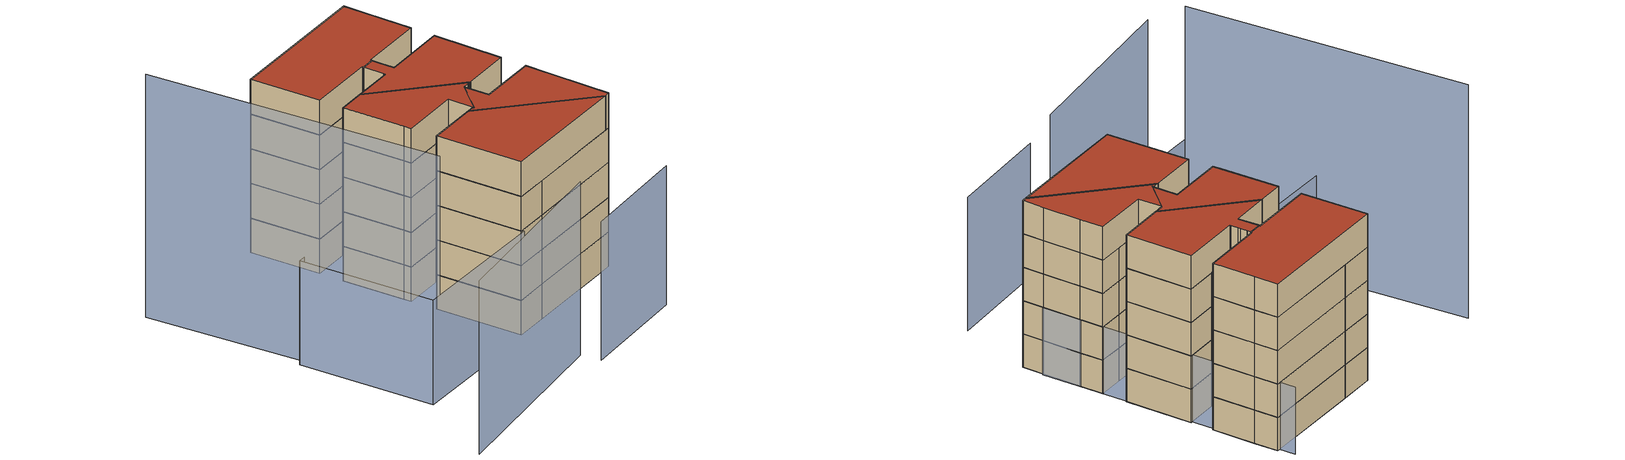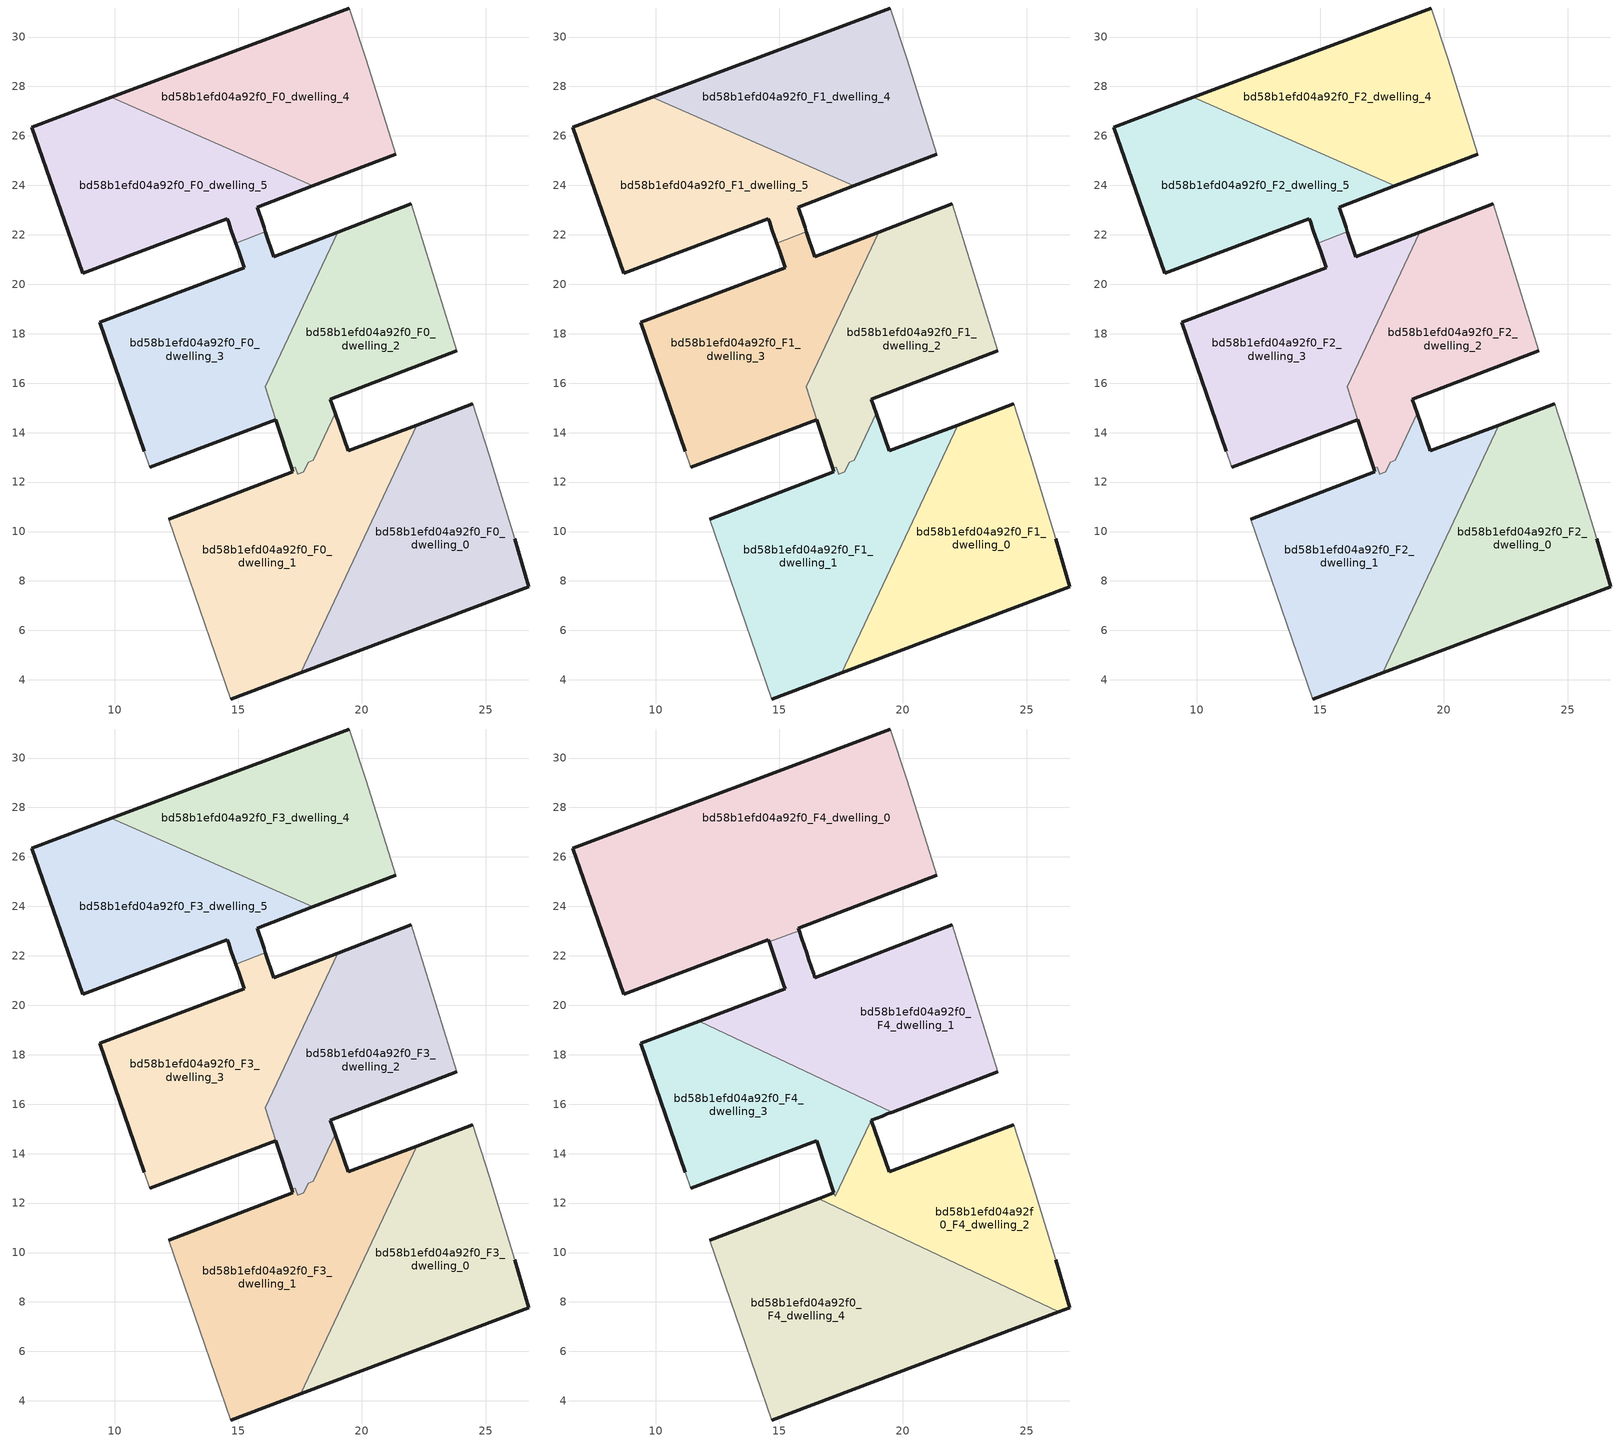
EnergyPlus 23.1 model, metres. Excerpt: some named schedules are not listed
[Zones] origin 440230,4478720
bd58b1efd04a92f0_F0_dwelling_0
 floor ground (EU_floor_Construction): 26.74,7.77 26.17,9.72 25.14,13.09 24.48,15.16 22.22,14.31 17.52,4.29 z0
 wall outside (EU_wall_Construction): 26.17,9.72 26.74,7.77 17.52,4.29 / 22.22,14.31 24.48,15.16 z0:3
 wall to bd58b1efd04a92f0_F0_dwelling_1 (EU_wall_Construction): 17.52,4.29 22.22,14.31 z0:3
 wall adiabatic (EU_wall_Construction): 24.48,15.16 25.14,13.09 26.17,9.72 z0:3
bd58b1efd04a92f0_F0_dwelling_1
 floor ground (EU_floor_Construction): 17.52,4.29 22.22,14.31 19.44,13.26 18.91,14.77 18.02,12.88 17.82,12.8 17.64,12.41 17.39,12.32 17.3,12.61 17.16,12.55 17.2,12.41 12.19,10.5 14.69,3.23 z0
 wall outside (EU_wall_Construction): 17.52,4.29 14.69,3.23 / 12.19,10.5 17.2,12.41 17.16,12.55 / 18.91,14.77 19.44,13.26 22.22,14.31 z0:3
 wall adiabatic (EU_wall_Construction): 14.69,3.23 12.19,10.5 z0:3
 wall to bd58b1efd04a92f0_F0_dwelling_2 (EU_wall_Construction): 17.16,12.55 17.3,12.61 17.39,12.32 17.64,12.41 17.82,12.8 18.02,12.88 18.91,14.77 z0:3
bd58b1efd04a92f0_F0_dwelling_2
 floor ground (EU_floor_Construction): 23.82,17.32 21.99,23.25 19.02,22.1 16.08,15.85 17.16,12.55 17.3,12.61 17.39,12.32 17.64,12.41 17.82,12.8 18.02,12.88 18.91,14.77 18.71,15.35 z0
 wall outside (EU_wall_Construction): 19.02,22.1 21.99,23.25 / 23.82,17.32 18.71,15.35 18.91,14.77 / 17.16,12.55 16.52,14.51 z0:3
 wall adiabatic (EU_wall_Construction): 21.99,23.25 23.82,17.32 z0:3
 wall to bd58b1efd04a92f0_F0_dwelling_3 (EU_wall_Construction): 16.08,15.86 19.02,22.1 / 16.52,14.51 16.08,15.85 z0:3
bd58b1efd04a92f0_F0_dwelling_3
 floor ground (EU_floor_Construction): 16.52,14.51 16.08,15.85 19.02,22.1 16.43,21.11 16.1,22.12 14.9,21.67 15.01,21.34 15.09,21.1 15.23,20.67 9.38,18.45 11.2,13.25 11.41,12.6 z0
 wall outside (EU_wall_Construction): 11.2,13.25 9.38,18.45 15.23,20.67 15.09,21.1 15.01,21.34 14.9,21.67 / 16.1,22.12 16.43,21.11 19.02,22.1 / 16.52,14.51 11.41,12.6 z0:3
 wall adiabatic (EU_wall_Construction): 11.41,12.6 11.2,13.25 z0:3
 wall to bd58b1efd04a92f0_F0_dwelling_5 (EU_wall_Construction): 14.9,21.67 16.1,22.12 z0:3
bd58b1efd04a92f0_F0_dwelling_4
 floor ground (EU_floor_Construction): 21.37,25.25 20.17,29.08 19.49,31.17 9.86,27.55 18.01,23.98 z0
 wall outside (EU_wall_Construction): 21.37,25.25 18.01,23.98 / 9.86,27.55 19.49,31.17 z0:3
 wall to bd58b1efd04a92f0_F0_dwelling_5 (EU_wall_Construction): 18.01,23.98 9.86,27.55 z0:3
 wall adiabatic (EU_wall_Construction): 19.49,31.17 20.17,29.08 21.37,25.25 z0:3
bd58b1efd04a92f0_F0_dwelling_5
 floor ground (EU_floor_Construction): 16.1,22.12 16.04,22.28 16,22.4 15.76,23.12 18.01,23.98 9.86,27.55 6.65,26.35 8.7,20.45 14.56,22.65 14.6,22.51 14.7,22.23 14.72,22.17 14.8,21.94 14.85,21.79 14.9,21.67 z0
 wall outside (EU_wall_Construction): 18.01,23.98 15.76,23.12 16,22.4 16.04,22.28 16.1,22.12 / 14.9,21.67 14.85,21.79 14.8,21.94 14.72,22.17 14.7,22.23 14.6,22.51 14.56,22.65 8.7,20.45 6.65,26.35 9.86,27.55 z0:3
bd58b1efd04a92f0_F1_dwelling_0
 floor to bd58b1efd04a92f0_F0_dwelling_0 (EU_floor_Construction): 26.74,7.77 26.17,9.72 25.14,13.09 24.48,15.16 22.22,14.31 17.52,4.29 z3
 wall outside (EU_wall_Construction): 26.17,9.72 26.74,7.77 17.52,4.29 / 22.22,14.31 24.48,15.16 z3:6
 wall to bd58b1efd04a92f0_F1_dwelling_1 (EU_wall_Construction): 17.52,4.29 22.22,14.31 z3:6
 wall adiabatic (EU_wall_Construction): 24.48,15.16 25.14,13.09 26.17,9.72 z3:6
bd58b1efd04a92f0_F1_dwelling_1
 floor to bd58b1efd04a92f0_F0_dwelling_1 (EU_floor_Construction): 17.52,4.29 22.22,14.31 19.44,13.26 18.91,14.77 18.02,12.88 17.82,12.8 17.64,12.41 17.39,12.32 17.3,12.61 17.16,12.55 17.2,12.41 12.19,10.5 14.69,3.23 z3
 wall outside (EU_wall_Construction): 17.52,4.29 14.69,3.23 / 12.19,10.5 17.2,12.41 17.16,12.55 / 18.91,14.77 19.44,13.26 22.22,14.31 z3:6
 wall adiabatic (EU_wall_Construction): 14.69,3.23 12.19,10.5 z3:6
 wall to bd58b1efd04a92f0_F1_dwelling_2 (EU_wall_Construction): 17.16,12.55 17.3,12.61 17.39,12.32 17.64,12.41 17.82,12.8 18.02,12.88 18.91,14.77 z3:6
bd58b1efd04a92f0_F1_dwelling_2
 floor to bd58b1efd04a92f0_F0_dwelling_2 (EU_floor_Construction): 23.82,17.32 21.99,23.25 19.02,22.1 16.08,15.85 17.16,12.55 17.3,12.61 17.39,12.32 17.64,12.41 17.82,12.8 18.02,12.88 18.91,14.77 18.71,15.35 z3
 wall outside (EU_wall_Construction): 19.02,22.1 21.99,23.25 / 23.82,17.32 18.71,15.35 18.91,14.77 / 17.16,12.55 16.52,14.51 z3:6
 wall adiabatic (EU_wall_Construction): 21.99,23.25 23.82,17.32 z3:6
 wall to bd58b1efd04a92f0_F1_dwelling_3 (EU_wall_Construction): 16.08,15.86 19.02,22.1 / 16.52,14.51 16.08,15.85 z3:6
bd58b1efd04a92f0_F1_dwelling_3
 floor to bd58b1efd04a92f0_F0_dwelling_3 (EU_floor_Construction): 16.52,14.51 16.08,15.85 19.02,22.1 16.43,21.11 16.1,22.12 14.9,21.67 15.01,21.34 15.09,21.1 15.23,20.67 9.38,18.45 11.2,13.25 11.41,12.6 z3
 wall outside (EU_wall_Construction): 11.2,13.25 9.38,18.45 15.23,20.67 15.09,21.1 15.01,21.34 14.9,21.67 / 16.1,22.12 16.43,21.11 19.02,22.1 / 16.52,14.51 11.41,12.6 z3:6
 wall adiabatic (EU_wall_Construction): 11.41,12.6 11.2,13.25 z3:6
 wall to bd58b1efd04a92f0_F1_dwelling_5 (EU_wall_Construction): 14.9,21.67 16.1,22.12 z3:6
bd58b1efd04a92f0_F1_dwelling_4
 floor to bd58b1efd04a92f0_F0_dwelling_4 (EU_floor_Construction): 21.37,25.25 20.17,29.08 19.49,31.17 9.86,27.55 18.01,23.98 z3
 wall outside (EU_wall_Construction): 21.37,25.25 18.01,23.98 / 9.86,27.55 19.49,31.17 z3:6
 wall to bd58b1efd04a92f0_F1_dwelling_5 (EU_wall_Construction): 18.01,23.98 9.86,27.55 z3:6
 wall adiabatic (EU_wall_Construction): 19.49,31.17 20.17,29.08 21.37,25.25 z3:6
bd58b1efd04a92f0_F1_dwelling_5
 floor to bd58b1efd04a92f0_F0_dwelling_5 (EU_floor_Construction): 16.1,22.12 16.04,22.28 16,22.4 15.76,23.12 18.01,23.98 9.86,27.55 6.65,26.35 8.7,20.45 14.56,22.65 14.6,22.51 14.7,22.23 14.72,22.17 14.8,21.94 14.85,21.79 14.9,21.67 z3
 wall outside (EU_wall_Construction): 18.01,23.98 15.76,23.12 16,22.4 16.04,22.28 16.1,22.12 / 14.9,21.67 14.85,21.79 14.8,21.94 14.72,22.17 14.7,22.23 14.6,22.51 14.56,22.65 8.7,20.45 6.65,26.35 9.86,27.55 z3:6
bd58b1efd04a92f0_F2_dwelling_0
 floor to bd58b1efd04a92f0_F1_dwelling_0 (EU_floor_Construction): 26.74,7.77 26.17,9.72 25.14,13.09 24.48,15.16 22.22,14.31 17.52,4.29 z6
 wall outside (EU_wall_Construction): 26.17,9.72 26.74,7.77 17.52,4.29 / 22.22,14.31 24.48,15.16 z6:9
 wall to bd58b1efd04a92f0_F2_dwelling_1 (EU_wall_Construction): 17.52,4.29 22.22,14.31 z6:9
 wall adiabatic (EU_wall_Construction): 24.48,15.16 25.14,13.09 26.17,9.72 z6:9
bd58b1efd04a92f0_F2_dwelling_1
 floor to bd58b1efd04a92f0_F1_dwelling_1 (EU_floor_Construction): 17.52,4.29 22.22,14.31 19.44,13.26 18.91,14.77 18.02,12.88 17.82,12.8 17.64,12.41 17.39,12.32 17.3,12.61 17.16,12.55 17.2,12.41 12.19,10.5 14.69,3.23 z6
 wall outside (EU_wall_Construction): 17.52,4.29 14.69,3.23 / 12.19,10.5 17.2,12.41 17.16,12.55 / 18.91,14.77 19.44,13.26 22.22,14.31 z6:9
 wall adiabatic (EU_wall_Construction): 14.69,3.23 12.19,10.5 z6:9
 wall to bd58b1efd04a92f0_F2_dwelling_2 (EU_wall_Construction): 17.16,12.55 17.3,12.61 17.39,12.32 17.64,12.41 17.82,12.8 18.02,12.88 18.91,14.77 z6:9
bd58b1efd04a92f0_F2_dwelling_2
 floor to bd58b1efd04a92f0_F1_dwelling_2 (EU_floor_Construction): 23.82,17.32 21.99,23.25 19.02,22.1 16.08,15.85 17.16,12.55 17.3,12.61 17.39,12.32 17.64,12.41 17.82,12.8 18.02,12.88 18.91,14.77 18.71,15.35 z6
 wall outside (EU_wall_Construction): 19.02,22.1 21.99,23.25 / 23.82,17.32 18.71,15.35 18.91,14.77 / 17.16,12.55 16.52,14.51 z6:9
 wall adiabatic (EU_wall_Construction): 21.99,23.25 23.82,17.32 z6:9
 wall to bd58b1efd04a92f0_F2_dwelling_3 (EU_wall_Construction): 16.08,15.86 19.02,22.1 / 16.52,14.51 16.08,15.85 z6:9
bd58b1efd04a92f0_F2_dwelling_3
 floor to bd58b1efd04a92f0_F1_dwelling_3 (EU_floor_Construction): 16.52,14.51 16.08,15.85 19.02,22.1 16.43,21.11 16.1,22.12 14.9,21.67 15.01,21.34 15.09,21.1 15.23,20.67 9.38,18.45 11.2,13.25 11.41,12.6 z6
 wall outside (EU_wall_Construction): 11.2,13.25 9.38,18.45 15.23,20.67 15.09,21.1 15.01,21.34 14.9,21.67 / 16.1,22.12 16.43,21.11 19.02,22.1 / 16.52,14.51 11.41,12.6 z6:9
 wall adiabatic (EU_wall_Construction): 11.41,12.6 11.2,13.25 z6:9
 wall to bd58b1efd04a92f0_F2_dwelling_5 (EU_wall_Construction): 14.9,21.67 16.1,22.12 z6:9
bd58b1efd04a92f0_F2_dwelling_4
 floor to bd58b1efd04a92f0_F1_dwelling_4 (EU_floor_Construction): 21.37,25.25 20.17,29.08 19.49,31.17 9.86,27.55 18.01,23.98 z6
 wall outside (EU_wall_Construction): 21.37,25.25 18.01,23.98 / 9.86,27.55 19.49,31.17 z6:9
 wall to bd58b1efd04a92f0_F2_dwelling_5 (EU_wall_Construction): 18.01,23.98 9.86,27.55 z6:9
 wall adiabatic (EU_wall_Construction): 19.49,31.17 20.17,29.08 21.37,25.25 z6:9
bd58b1efd04a92f0_F2_dwelling_5
 floor to bd58b1efd04a92f0_F1_dwelling_5 (EU_floor_Construction): 16.1,22.12 16.04,22.28 16,22.4 15.76,23.12 18.01,23.98 9.86,27.55 6.65,26.35 8.7,20.45 14.56,22.65 14.6,22.51 14.7,22.23 14.72,22.17 14.8,21.94 14.85,21.79 14.9,21.67 z6
 wall outside (EU_wall_Construction): 18.01,23.98 15.76,23.12 16,22.4 16.04,22.28 16.1,22.12 / 14.9,21.67 14.85,21.79 14.8,21.94 14.72,22.17 14.7,22.23 14.6,22.51 14.56,22.65 8.7,20.45 6.65,26.35 9.86,27.55 z6:9
bd58b1efd04a92f0_F3_dwelling_0
 floor to bd58b1efd04a92f0_F2_dwelling_0 (EU_floor_Construction): 26.74,7.77 26.17,9.72 25.14,13.09 24.48,15.16 22.22,14.31 17.52,4.29 z9
 wall outside (EU_wall_Construction): 26.17,9.72 26.74,7.77 17.52,4.29 / 22.22,14.31 24.48,15.16 z9:12
 wall to bd58b1efd04a92f0_F3_dwelling_1 (EU_wall_Construction): 17.52,4.29 22.22,14.31 z9:12
 wall adiabatic (EU_wall_Construction): 24.48,15.16 25.14,13.09 26.17,9.72 z9:12
bd58b1efd04a92f0_F3_dwelling_1
 floor to bd58b1efd04a92f0_F2_dwelling_1 (EU_floor_Construction): 17.52,4.29 22.22,14.31 19.44,13.26 18.91,14.77 18.02,12.88 17.82,12.8 17.64,12.41 17.39,12.32 17.3,12.61 17.16,12.55 17.2,12.41 12.19,10.5 14.69,3.23 z9
 wall outside (EU_wall_Construction): 17.52,4.29 14.69,3.23 / 12.19,10.5 17.2,12.41 17.16,12.55 / 18.91,14.77 19.44,13.26 22.22,14.31 z9:12
 wall adiabatic (EU_wall_Construction): 14.69,3.23 12.19,10.5 z9:12
 wall to bd58b1efd04a92f0_F3_dwelling_2 (EU_wall_Construction): 17.16,12.55 17.3,12.61 17.39,12.32 17.64,12.41 17.82,12.8 18.02,12.88 18.91,14.77 z9:12
bd58b1efd04a92f0_F3_dwelling_2
 floor to bd58b1efd04a92f0_F2_dwelling_2 (EU_floor_Construction): 23.82,17.32 21.99,23.25 19.02,22.1 16.08,15.85 17.16,12.55 17.3,12.61 17.39,12.32 17.64,12.41 17.82,12.8 18.02,12.88 18.91,14.77 18.71,15.35 z9
 wall outside (EU_wall_Construction): 19.02,22.1 21.99,23.25 / 23.82,17.32 18.71,15.35 18.91,14.77 / 17.16,12.55 16.52,14.51 z9:12
 wall adiabatic (EU_wall_Construction): 21.99,23.25 23.82,17.32 z9:12
 wall to bd58b1efd04a92f0_F3_dwelling_3 (EU_wall_Construction): 16.08,15.86 19.02,22.1 / 16.52,14.51 16.08,15.85 z9:12
 roof outside (EU_roof_Construction): 23.82,17.32 19.56,15.68 16.64,17.05 19.02,22.1 16.64,17.05 19.57,15.68 z12
bd58b1efd04a92f0_F3_dwelling_3
 floor to bd58b1efd04a92f0_F2_dwelling_3 (EU_floor_Construction): 16.52,14.51 16.08,15.85 19.02,22.1 16.43,21.11 16.1,22.12 14.9,21.67 15.01,21.34 15.09,21.1 15.23,20.67 9.38,18.45 11.2,13.25 11.41,12.6 z9
 wall outside (EU_wall_Construction): 11.2,13.25 9.38,18.45 15.23,20.67 15.09,21.1 15.01,21.34 14.9,21.67 / 16.1,22.12 16.43,21.11 19.02,22.1 / 16.52,14.51 11.41,12.6 z9:12
 wall adiabatic (EU_wall_Construction): 11.41,12.6 11.2,13.25 z9:12
 wall to bd58b1efd04a92f0_F3_dwelling_5 (EU_wall_Construction): 14.9,21.67 16.1,22.12 z9:12
bd58b1efd04a92f0_F3_dwelling_4
 floor to bd58b1efd04a92f0_F2_dwelling_4 (EU_floor_Construction): 21.37,25.25 20.17,29.08 19.49,31.17 9.86,27.55 18.01,23.98 z9
 wall outside (EU_wall_Construction): 21.37,25.25 18.01,23.98 / 9.86,27.55 19.49,31.17 z9:12
 wall to bd58b1efd04a92f0_F3_dwelling_5 (EU_wall_Construction): 18.01,23.98 9.86,27.55 z9:12
 wall adiabatic (EU_wall_Construction): 19.49,31.17 20.17,29.08 21.37,25.25 z9:12
bd58b1efd04a92f0_F3_dwelling_5
 floor to bd58b1efd04a92f0_F2_dwelling_5 (EU_floor_Construction): 16.1,22.12 16.04,22.28 16,22.4 15.76,23.12 18.01,23.98 9.86,27.55 6.65,26.35 8.7,20.45 14.56,22.65 14.6,22.51 14.7,22.23 14.72,22.17 14.8,21.94 14.85,21.79 14.9,21.67 z9
 wall outside (EU_wall_Construction): 18.01,23.98 15.76,23.12 16,22.4 16.04,22.28 16.1,22.12 / 14.9,21.67 14.85,21.79 14.8,21.94 14.72,22.17 14.7,22.23 14.6,22.51 14.56,22.65 8.7,20.45 6.65,26.35 9.86,27.55 z9:12
bd58b1efd04a92f0_F4_dwelling_0
 floor to bd58b1efd04a92f0_F3_dwelling_4 (EU_floor_Construction): 21.37,25.25 20.17,29.08 19.49,31.17 9.86,27.55 18.01,23.98 z12
 floor to bd58b1efd04a92f0_F3_dwelling_5 (EU_floor_Construction): 15.8,23.02 15.76,23.12 18.01,23.98 9.86,27.55 6.65,26.35 8.7,20.45 14.56,22.65 14.59,22.56 z12
 wall outside (EU_wall_Construction): 21.37,25.25 15.76,23.12 15.8,23.02 / 14.59,22.56 14.56,22.65 8.7,20.45 6.65,26.35 19.49,31.17 z12:15
 wall adiabatic (EU_wall_Construction): 19.49,31.17 20.17,29.08 21.37,25.25 z12:15
 wall to bd58b1efd04a92f0_F4_dwelling_1 (EU_wall_Construction): 15.8,23.02 14.59,22.56 z12:15
 roof outside (EU_roof_Construction): 19.49,31.17 20.17,29.08 21.37,25.25 15.76,23.12 15.8,23.02 14.59,22.56 14.56,22.65 8.7,20.45 6.65,26.35 z15
bd58b1efd04a92f0_F4_dwelling_1
 floor to bd58b1efd04a92f0_F3_dwelling_2 (EU_floor_Construction): 23.82,17.32 21.99,23.25 19.02,22.1 16.64,17.05 19.57,15.68 z12
 floor to bd58b1efd04a92f0_F3_dwelling_3 (EU_floor_Construction): 16.64,17.05 19.02,22.1 16.43,21.11 16.1,22.12 14.9,21.67 15.01,21.34 15.09,21.1 15.23,20.67 11.75,19.35 z12
 floor to bd58b1efd04a92f0_F3_dwelling_5 (EU_floor_Construction): 16.1,22.12 16.04,22.28 16,22.4 15.8,23.02 14.59,22.56 14.6,22.51 14.7,22.23 14.72,22.17 14.8,21.94 14.85,21.79 14.9,21.67 z12
 wall outside (EU_wall_Construction): 11.75,19.35 15.23,20.67 15.19,20.81 14.6,22.51 14.59,22.56 / 15.8,23.02 15.91,22.69 / 15.91,22.68 16.1,22.12 16.19,21.84 16.38,21.27 16.43,21.11 21.99,23.25 / 23.82,17.32 19.57,15.68 z12:15; 15.91,22.68,15 15.91,22.69,12 15.91,22.68,12; 19.56,15.68,15 19.57,15.68,12 19.56,15.68,12
 wall adiabatic (EU_wall_Construction): 21.99,23.25 23.82,17.32 z12:15
 wall to bd58b1efd04a92f0_F4_dwelling_3 (EU_wall_Construction): 19.56,15.68 11.75,19.35 z12:15
 roof outside (EU_roof_Construction): 21.99,23.25 23.82,17.32 19.56,15.68 11.75,19.35 15.23,20.67 15.19,20.81 14.6,22.51 14.59,22.56 15.8,23.02 16.1,22.12 16.19,21.84 16.38,21.27 16.43,21.11 z15
bd58b1efd04a92f0_F4_dwelling_2
 floor to bd58b1efd04a92f0_F3_dwelling_0 (EU_floor_Construction): 26.74,7.77 26.17,9.72 25.14,13.09 24.48,15.16 22.22,14.31 20.38,10.39 26.3,7.6 z12
 floor to bd58b1efd04a92f0_F3_dwelling_1 (EU_floor_Construction): 20.38,10.39 22.22,14.31 19.44,13.26 18.91,14.77 18.02,12.88 17.82,12.8 17.64,12.41 17.39,12.32 17.35,12.46 17.26,12.27 17.2,12.41 16.58,12.17 z12
 floor to bd58b1efd04a92f0_F3_dwelling_2 (EU_floor_Construction): 18.02,12.88 18.91,14.77 18.71,15.35 18.27,14.42 17.35,12.46 17.39,12.32 17.64,12.41 17.82,12.8 z12
 wall outside (EU_wall_Construction): 16.58,12.17 17.2,12.41 / 18.71,15.35 19.44,13.26 24.48,15.16 / 26.17,9.72 26.74,7.77 26.3,7.6 z12:15; 17.21,12.41,15 17.2,12.41,12 17.21,12.41,12
 wall to bd58b1efd04a92f0_F4_dwelling_4 (EU_wall_Construction): 26.3,7.6 16.58,12.17 z12:15
 wall adiabatic (EU_wall_Construction): 24.48,15.16 25.14,13.09 26.17,9.72 z12:15
 wall to bd58b1efd04a92f0_F4_dwelling_3 (EU_wall_Construction): 17.21,12.41 17.26,12.27 18.27,14.41 / 18.27,14.42 18.71,15.35 z12:15; 18.27,14.41,13.5 18.27,14.41,12 18.27,14.42,12
 roof outside (EU_roof_Construction): 24.48,15.16 25.14,13.09 26.17,9.72 26.74,7.77 26.3,7.6 16.58,12.17 17.21,12.41 17.26,12.27 18.27,14.42 18.71,15.35 19.44,13.26 z15
bd58b1efd04a92f0_F4_dwelling_3
 floor to bd58b1efd04a92f0_F3_dwelling_3 (EU_floor_Construction): 16.52,14.51 16.08,15.85 16.64,17.05 11.75,19.35 9.38,18.45 11.2,13.25 11.41,12.6 z12
 floor to bd58b1efd04a92f0_F3_dwelling_2 (EU_floor_Construction): 17.35,12.46 18.27,14.41 18.71,15.35 19.16,15.52 19.3,15.58 19.56,15.68 16.64,17.05 16.08,15.85 17.16,12.55 17.3,12.61 z12
 floor to bd58b1efd04a92f0_F3_dwelling_1 (EU_floor_Construction): 17.26,12.27 17.35,12.46 17.3,12.61 17.16,12.55 17.2,12.41 z12
 wall outside (EU_wall_Construction): 19.56,15.68 19.37,15.6 19.16,15.52 18.71,15.35 / 17.2,12.41 16.52,14.51 11.41,12.6 / 11.2,13.25 9.38,18.45 11.75,19.35 z12:15
 wall adiabatic (EU_wall_Construction): 11.41,12.6 11.2,13.25 z12:15
 roof outside (EU_roof_Construction): 19.56,15.68 19.37,15.6 19.16,15.52 18.71,15.35 18.27,14.41 17.26,12.27 17.2,12.41 16.52,14.51 11.41,12.6 11.2,13.25 9.38,18.45 11.75,19.35 z15
bd58b1efd04a92f0_F4_dwelling_4
 floor to bd58b1efd04a92f0_F3_dwelling_1 (EU_floor_Construction): 17.52,4.29 20.38,10.39 16.58,12.17 12.19,10.5 14.69,3.23 z12
 floor to bd58b1efd04a92f0_F3_dwelling_0 (EU_floor_Construction): 26.3,7.6 20.38,10.39 17.52,4.29 z12
 wall outside (EU_wall_Construction): 26.3,7.6 14.69,3.23 / 12.19,10.5 16.58,12.17 z12:15
 wall adiabatic (EU_wall_Construction): 14.69,3.23 12.19,10.5 z12:15
 roof outside (EU_roof_Construction): 26.3,7.6 14.69,3.23 12.19,10.5 16.58,12.17 z15
shading: -5.98,23.16 3.52,-0.96 z0:21; 16.98,-3.69 26.39,0.28 z0:12; 10.8,14.37 14.85,3.07 / 14.85,3.07 2.59,-1.33 / 2.59,-1.33 -1.47,9.97 / -1.47,9.97 10.8,14.37 z0:9; 26.26,9.72 18.72,32.42 z0:6; 0.43,-9.7 16.24,-2.04 z0:15
[Building]
EU S2 Campaign: North Axis=0; Terrain=City; Solar Distribution=FullExterior
[Site:Location]
Madrid: Latitude=40.5; Longitude=-3.5; Time Zone=1; Elevation=609
[SizingPeriod:WeatherFileDays]
AnnualSizingPeriod: Begin Month=1; Begin Day of Month=1; End Month=12; End Day of Month=31; Day of Week for Start Day=Monday; Use Weather File Daylight Saving Period=No; Use Weather File Rain and Snow Indicators=No
[MATERIAL]
EU_InternalMass_Material: Roughness=MediumRough; Thickness=0.1; Conductivity=1; Density=1800; Specific Heat=900; Thermal Absorptance=0.9; Solar Absorptance=0.7; Visible Absorptance=0.7
[MATERIAL:NOMASS] Roughness=MediumRough; Thermal Absorptance=0.9; Solar Absorptance=0.7; Visible Absorptance=0.7
Name | Thermal Resistance
EU_wall_NoMass | 0.419739
EU_roof_NoMass | 0.352165
EU_floor_NoMass | 0.608284
[CONSTRUCTION]
EU_wall_Construction: EU_wall_NoMass
EU_roof_Construction: EU_roof_NoMass
EU_floor_Construction: EU_floor_NoMass
EU_InternalMass_Construction: EU_InternalMass_Material
[ZONE] Type=1; Multiplier=1; Ceiling Height=autocalculate; Floor Area=autocalculate; Part of Total Floor Area=Yes
Name | Volume
bd58b1efd04a92f0_F0_dwelling_0; bd58b1efd04a92f0_F1_dwelling_0; bd58b1efd04a92f0_F2_dwelling_0; bd58b1efd04a92f0_F3_dwelling_0 | 142.336
bd58b1efd04a92f0_F4_dwelling_0 | 255.269
bd58b1efd04a92f0_F0_dwelling_1; bd58b1efd04a92f0_F1_dwelling_1; bd58b1efd04a92f0_F2_dwelling_1; bd58b1efd04a92f0_F3_dwelling_1 | 162.725
bd58b1efd04a92f0_F4_dwelling_1 | 151.84
bd58b1efd04a92f0_F0_dwelling_2; bd58b1efd04a92f0_F1_dwelling_2; bd58b1efd04a92f0_F2_dwelling_2; bd58b1efd04a92f0_F3_dwelling_2 | 124.136
bd58b1efd04a92f0_F4_dwelling_2 | 110.957
bd58b1efd04a92f0_F0_dwelling_3; bd58b1efd04a92f0_F1_dwelling_3; bd58b1efd04a92f0_F2_dwelling_3; bd58b1efd04a92f0_F3_dwelling_3 | 140.559
bd58b1efd04a92f0_F4_dwelling_3 | 112.949
bd58b1efd04a92f0_F0_dwelling_4; bd58b1efd04a92f0_F1_dwelling_4; bd58b1efd04a92f0_F2_dwelling_4; bd58b1efd04a92f0_F3_dwelling_4 | 129.466
bd58b1efd04a92f0_F4_dwelling_4 | 197.596
bd58b1efd04a92f0_F0_dwelling_5; bd58b1efd04a92f0_F1_dwelling_5; bd58b1efd04a92f0_F2_dwelling_5; bd58b1efd04a92f0_F3_dwelling_5 | 129.448
[INTERNALMASS] Construction=EU_InternalMass_Construction
Name | Zone or ZoneList | Surface Area
bd58b1efd04a92f0_F0_dwelling_0_EU_InternalMass | bd58b1efd04a92f0_F0_dwelling_0 | 47.4453
bd58b1efd04a92f0_F0_dwelling_1_EU_InternalMass | bd58b1efd04a92f0_F0_dwelling_1 | 54.2379
bd58b1efd04a92f0_F0_dwelling_2_EU_InternalMass | bd58b1efd04a92f0_F0_dwelling_2 | 41.3783
bd58b1efd04a92f0_F0_dwelling_3_EU_InternalMass | bd58b1efd04a92f0_F0_dwelling_3 | 46.8544
bd58b1efd04a92f0_F0_dwelling_4_EU_InternalMass | bd58b1efd04a92f0_F0_dwelling_4 | 43.1553
bd58b1efd04a92f0_F0_dwelling_5_EU_InternalMass | bd58b1efd04a92f0_F0_dwelling_5 | 43.1492
bd58b1efd04a92f0_F1_dwelling_0_EU_InternalMass | bd58b1efd04a92f0_F1_dwelling_0 | 47.4453
bd58b1efd04a92f0_F1_dwelling_1_EU_InternalMass | bd58b1efd04a92f0_F1_dwelling_1 | 54.2379
bd58b1efd04a92f0_F1_dwelling_2_EU_InternalMass | bd58b1efd04a92f0_F1_dwelling_2 | 41.3783
bd58b1efd04a92f0_F1_dwelling_3_EU_InternalMass | bd58b1efd04a92f0_F1_dwelling_3 | 46.8544
bd58b1efd04a92f0_F1_dwelling_4_EU_InternalMass | bd58b1efd04a92f0_F1_dwelling_4 | 43.1553
bd58b1efd04a92f0_F1_dwelling_5_EU_InternalMass | bd58b1efd04a92f0_F1_dwelling_5 | 43.1492
bd58b1efd04a92f0_F2_dwelling_0_EU_InternalMass | bd58b1efd04a92f0_F2_dwelling_0 | 47.4453
bd58b1efd04a92f0_F2_dwelling_1_EU_InternalMass | bd58b1efd04a92f0_F2_dwelling_1 | 54.2379
bd58b1efd04a92f0_F2_dwelling_2_EU_InternalMass | bd58b1efd04a92f0_F2_dwelling_2 | 41.3783
bd58b1efd04a92f0_F2_dwelling_3_EU_InternalMass | bd58b1efd04a92f0_F2_dwelling_3 | 46.8544
bd58b1efd04a92f0_F2_dwelling_4_EU_InternalMass | bd58b1efd04a92f0_F2_dwelling_4 | 43.1553
bd58b1efd04a92f0_F2_dwelling_5_EU_InternalMass | bd58b1efd04a92f0_F2_dwelling_5 | 43.1492
bd58b1efd04a92f0_F3_dwelling_0_EU_InternalMass | bd58b1efd04a92f0_F3_dwelling_0 | 47.4453
bd58b1efd04a92f0_F3_dwelling_1_EU_InternalMass | bd58b1efd04a92f0_F3_dwelling_1 | 54.2379
bd58b1efd04a92f0_F3_dwelling_2_EU_InternalMass | bd58b1efd04a92f0_F3_dwelling_2 | 41.3783
bd58b1efd04a92f0_F3_dwelling_3_EU_InternalMass | bd58b1efd04a92f0_F3_dwelling_3 | 46.8544
bd58b1efd04a92f0_F3_dwelling_4_EU_InternalMass | bd58b1efd04a92f0_F3_dwelling_4 | 43.1553
bd58b1efd04a92f0_F3_dwelling_5_EU_InternalMass | bd58b1efd04a92f0_F3_dwelling_5 | 43.1492
bd58b1efd04a92f0_F4_dwelling_0_EU_InternalMass | bd58b1efd04a92f0_F4_dwelling_0 | 85.0862
bd58b1efd04a92f0_F4_dwelling_1_EU_InternalMass | bd58b1efd04a92f0_F4_dwelling_1 | 50.6272
bd58b1efd04a92f0_F4_dwelling_2_EU_InternalMass | bd58b1efd04a92f0_F4_dwelling_2 | 36.9897
bd58b1efd04a92f0_F4_dwelling_3_EU_InternalMass | bd58b1efd04a92f0_F4_dwelling_3 | 37.6579
bd58b1efd04a92f0_F4_dwelling_4_EU_InternalMass | bd58b1efd04a92f0_F4_dwelling_4 | 65.8652
[OTHEREQUIPMENT] Fuel Type=Electricity; Design Level Calculation Method=Watts/Area; Power per Zone Floor Area=1; Fraction Latent=0; Fraction Radiant=0; Fraction Lost=0; Carbon Dioxide Generation Rate=0; EndUse Subcategory=EU_Step8_InternalGains
Name | Zone or ZoneList or Space or SpaceList | Schedule
EU_Step8_InternalGain_bd58b1efd04a92f0_F0_dwelling_0_f000 | bd58b1efd04a92f0_F0_dwelling_0 | EU_Step8_GainSchedule_bd58b1efd04a92f0_F0_dwelling_0_f000
EU_Step8_InternalGain_bd58b1efd04a92f0_F0_dwelling_1_f000 | bd58b1efd04a92f0_F0_dwelling_1 | EU_Step8_GainSchedule_bd58b1efd04a92f0_F0_dwelling_1_f000
EU_Step8_InternalGain_bd58b1efd04a92f0_F0_dwelling_2_f000 | bd58b1efd04a92f0_F0_dwelling_2 | EU_Step8_GainSchedule_bd58b1efd04a92f0_F0_dwelling_2_f000
EU_Step8_InternalGain_bd58b1efd04a92f0_F0_dwelling_3_f000 | bd58b1efd04a92f0_F0_dwelling_3 | EU_Step8_GainSchedule_bd58b1efd04a92f0_F0_dwelling_3_f000
EU_Step8_InternalGain_bd58b1efd04a92f0_F0_dwelling_4_f000 | bd58b1efd04a92f0_F0_dwelling_4 | EU_Step8_GainSchedule_bd58b1efd04a92f0_F0_dwelling_4_f000
EU_Step8_InternalGain_bd58b1efd04a92f0_F0_dwelling_5_f000 | bd58b1efd04a92f0_F0_dwelling_5 | EU_Step8_GainSchedule_bd58b1efd04a92f0_F0_dwelling_5_f000
EU_Step8_InternalGain_bd58b1efd04a92f0_F1_dwelling_0_f000 | bd58b1efd04a92f0_F1_dwelling_0 | EU_Step8_GainSchedule_bd58b1efd04a92f0_F1_dwelling_0_f000
EU_Step8_InternalGain_bd58b1efd04a92f0_F1_dwelling_1_f000 | bd58b1efd04a92f0_F1_dwelling_1 | EU_Step8_GainSchedule_bd58b1efd04a92f0_F1_dwelling_1_f000
EU_Step8_InternalGain_bd58b1efd04a92f0_F1_dwelling_2_f000 | bd58b1efd04a92f0_F1_dwelling_2 | EU_Step8_GainSchedule_bd58b1efd04a92f0_F1_dwelling_2_f000
EU_Step8_InternalGain_bd58b1efd04a92f0_F1_dwelling_3_f000 | bd58b1efd04a92f0_F1_dwelling_3 | EU_Step8_GainSchedule_bd58b1efd04a92f0_F1_dwelling_3_f000
EU_Step8_InternalGain_bd58b1efd04a92f0_F1_dwelling_4_f000 | bd58b1efd04a92f0_F1_dwelling_4 | EU_Step8_GainSchedule_bd58b1efd04a92f0_F1_dwelling_4_f000
EU_Step8_InternalGain_bd58b1efd04a92f0_F1_dwelling_5_f000 | bd58b1efd04a92f0_F1_dwelling_5 | EU_Step8_GainSchedule_bd58b1efd04a92f0_F1_dwelling_5_f000
EU_Step8_InternalGain_bd58b1efd04a92f0_F2_dwelling_0_f000 | bd58b1efd04a92f0_F2_dwelling_0 | EU_Step8_GainSchedule_bd58b1efd04a92f0_F2_dwelling_0_f000
EU_Step8_InternalGain_bd58b1efd04a92f0_F2_dwelling_1_f000 | bd58b1efd04a92f0_F2_dwelling_1 | EU_Step8_GainSchedule_bd58b1efd04a92f0_F2_dwelling_1_f000
EU_Step8_InternalGain_bd58b1efd04a92f0_F2_dwelling_2_f000 | bd58b1efd04a92f0_F2_dwelling_2 | EU_Step8_GainSchedule_bd58b1efd04a92f0_F2_dwelling_2_f000
EU_Step8_InternalGain_bd58b1efd04a92f0_F2_dwelling_3_f000 | bd58b1efd04a92f0_F2_dwelling_3 | EU_Step8_GainSchedule_bd58b1efd04a92f0_F2_dwelling_3_f000
EU_Step8_InternalGain_bd58b1efd04a92f0_F2_dwelling_4_f000 | bd58b1efd04a92f0_F2_dwelling_4 | EU_Step8_GainSchedule_bd58b1efd04a92f0_F2_dwelling_4_f000
EU_Step8_InternalGain_bd58b1efd04a92f0_F2_dwelling_5_f000 | bd58b1efd04a92f0_F2_dwelling_5 | EU_Step8_GainSchedule_bd58b1efd04a92f0_F2_dwelling_5_f000
EU_Step8_InternalGain_bd58b1efd04a92f0_F3_dwelling_0_f000 | bd58b1efd04a92f0_F3_dwelling_0 | EU_Step8_GainSchedule_bd58b1efd04a92f0_F3_dwelling_0_f000
EU_Step8_InternalGain_bd58b1efd04a92f0_F3_dwelling_1_f000 | bd58b1efd04a92f0_F3_dwelling_1 | EU_Step8_GainSchedule_bd58b1efd04a92f0_F3_dwelling_1_f000
EU_Step8_InternalGain_bd58b1efd04a92f0_F3_dwelling_2_f000 | bd58b1efd04a92f0_F3_dwelling_2 | EU_Step8_GainSchedule_bd58b1efd04a92f0_F3_dwelling_2_f000
EU_Step8_InternalGain_bd58b1efd04a92f0_F3_dwelling_3_f000 | bd58b1efd04a92f0_F3_dwelling_3 | EU_Step8_GainSchedule_bd58b1efd04a92f0_F3_dwelling_3_f000
EU_Step8_InternalGain_bd58b1efd04a92f0_F3_dwelling_4_f000 | bd58b1efd04a92f0_F3_dwelling_4 | EU_Step8_GainSchedule_bd58b1efd04a92f0_F3_dwelling_4_f000
EU_Step8_InternalGain_bd58b1efd04a92f0_F3_dwelling_5_f000 | bd58b1efd04a92f0_F3_dwelling_5 | EU_Step8_GainSchedule_bd58b1efd04a92f0_F3_dwelling_5_f000
EU_Step8_InternalGain_bd58b1efd04a92f0_F4_dwelling_0_f000 | bd58b1efd04a92f0_F4_dwelling_0 | EU_Step8_GainSchedule_bd58b1efd04a92f0_F4_dwelling_0_f000
EU_Step8_InternalGain_bd58b1efd04a92f0_F4_dwelling_1_f000 | bd58b1efd04a92f0_F4_dwelling_1 | EU_Step8_GainSchedule_bd58b1efd04a92f0_F4_dwelling_1_f000
EU_Step8_InternalGain_bd58b1efd04a92f0_F4_dwelling_2_f000 | bd58b1efd04a92f0_F4_dwelling_2 | EU_Step8_GainSchedule_bd58b1efd04a92f0_F4_dwelling_2_f000
EU_Step8_InternalGain_bd58b1efd04a92f0_F4_dwelling_3_f000 | bd58b1efd04a92f0_F4_dwelling_3 | EU_Step8_GainSchedule_bd58b1efd04a92f0_F4_dwelling_3_f000
EU_Step8_InternalGain_bd58b1efd04a92f0_F4_dwelling_4_f000 | bd58b1efd04a92f0_F4_dwelling_4 | EU_Step8_GainSchedule_bd58b1efd04a92f0_F4_dwelling_4_f000
[ZONEVENTILATION:DESIGNFLOWRATE] Schedule=EU_AlwaysOn; Design Flow Rate Calculation Method=AirChanges/Hour; Air Changes per Hour=0.703302; Ventilation Type=Natural; Fan Pressure Rise=0; Fan Total Efficiency=1; Constant Term Coefficient=1; Temperature Term Coefficient=0; Velocity Term Coefficient=0; Velocity Squared Term Coefficient=0; Minimum Indoor Temperature=-100; Maximum Indoor Temperature=100; Delta Temperature=-100; Minimum Outdoor Temperature=-100; Maximum Outdoor Temperature=100; Maximum Wind Speed=40
Name | Zone or ZoneList or Space or SpaceList
EU_ConstantAir_bd58b1efd04a92f0_F0_dwelling_0 | bd58b1efd04a92f0_F0_dwelling_0
EU_ConstantAir_bd58b1efd04a92f0_F0_dwelling_1 | bd58b1efd04a92f0_F0_dwelling_1
EU_ConstantAir_bd58b1efd04a92f0_F0_dwelling_2 | bd58b1efd04a92f0_F0_dwelling_2
EU_ConstantAir_bd58b1efd04a92f0_F0_dwelling_3 | bd58b1efd04a92f0_F0_dwelling_3
EU_ConstantAir_bd58b1efd04a92f0_F0_dwelling_4 | bd58b1efd04a92f0_F0_dwelling_4
EU_ConstantAir_bd58b1efd04a92f0_F0_dwelling_5 | bd58b1efd04a92f0_F0_dwelling_5
EU_ConstantAir_bd58b1efd04a92f0_F1_dwelling_0 | bd58b1efd04a92f0_F1_dwelling_0
EU_ConstantAir_bd58b1efd04a92f0_F1_dwelling_1 | bd58b1efd04a92f0_F1_dwelling_1
EU_ConstantAir_bd58b1efd04a92f0_F1_dwelling_2 | bd58b1efd04a92f0_F1_dwelling_2
EU_ConstantAir_bd58b1efd04a92f0_F1_dwelling_3 | bd58b1efd04a92f0_F1_dwelling_3
EU_ConstantAir_bd58b1efd04a92f0_F1_dwelling_4 | bd58b1efd04a92f0_F1_dwelling_4
EU_ConstantAir_bd58b1efd04a92f0_F1_dwelling_5 | bd58b1efd04a92f0_F1_dwelling_5
EU_ConstantAir_bd58b1efd04a92f0_F2_dwelling_0 | bd58b1efd04a92f0_F2_dwelling_0
EU_ConstantAir_bd58b1efd04a92f0_F2_dwelling_1 | bd58b1efd04a92f0_F2_dwelling_1
EU_ConstantAir_bd58b1efd04a92f0_F2_dwelling_2 | bd58b1efd04a92f0_F2_dwelling_2
EU_ConstantAir_bd58b1efd04a92f0_F2_dwelling_3 | bd58b1efd04a92f0_F2_dwelling_3
EU_ConstantAir_bd58b1efd04a92f0_F2_dwelling_4 | bd58b1efd04a92f0_F2_dwelling_4
EU_ConstantAir_bd58b1efd04a92f0_F2_dwelling_5 | bd58b1efd04a92f0_F2_dwelling_5
EU_ConstantAir_bd58b1efd04a92f0_F3_dwelling_0 | bd58b1efd04a92f0_F3_dwelling_0
EU_ConstantAir_bd58b1efd04a92f0_F3_dwelling_1 | bd58b1efd04a92f0_F3_dwelling_1
EU_ConstantAir_bd58b1efd04a92f0_F3_dwelling_2 | bd58b1efd04a92f0_F3_dwelling_2
EU_ConstantAir_bd58b1efd04a92f0_F3_dwelling_3 | bd58b1efd04a92f0_F3_dwelling_3
EU_ConstantAir_bd58b1efd04a92f0_F3_dwelling_4 | bd58b1efd04a92f0_F3_dwelling_4
EU_ConstantAir_bd58b1efd04a92f0_F3_dwelling_5 | bd58b1efd04a92f0_F3_dwelling_5
EU_ConstantAir_bd58b1efd04a92f0_F4_dwelling_0 | bd58b1efd04a92f0_F4_dwelling_0
EU_ConstantAir_bd58b1efd04a92f0_F4_dwelling_1 | bd58b1efd04a92f0_F4_dwelling_1
EU_ConstantAir_bd58b1efd04a92f0_F4_dwelling_2 | bd58b1efd04a92f0_F4_dwelling_2
EU_ConstantAir_bd58b1efd04a92f0_F4_dwelling_3 | bd58b1efd04a92f0_F4_dwelling_3
EU_ConstantAir_bd58b1efd04a92f0_F4_dwelling_4 | bd58b1efd04a92f0_F4_dwelling_4
[HVACTEMPLATE:THERMOSTAT] Constant Heating Setpoint=20; Constant Cooling Setpoint=50
EU_HeatOnly_bd58b1efd04a92f0_F0_dwelling_0; EU_HeatOnly_bd58b1efd04a92f0_F0_dwelling_1; EU_HeatOnly_bd58b1efd04a92f0_F0_dwelling_2; EU_HeatOnly_bd58b1efd04a92f0_F0_dwelling_3; EU_HeatOnly_bd58b1efd04a92f0_F0_dwelling_4; EU_HeatOnly_bd58b1efd04a92f0_F0_dwelling_5; EU_HeatOnly_bd58b1efd04a92f0_F1_dwelling_0; EU_HeatOnly_bd58b1efd04a92f0_F1_dwelling_1; EU_HeatOnly_bd58b1efd04a92f0_F1_dwelling_2; EU_HeatOnly_bd58b1efd04a92f0_F1_dwelling_3; EU_HeatOnly_bd58b1efd04a92f0_F1_dwelling_4; EU_HeatOnly_bd58b1efd04a92f0_F1_dwelling_5; EU_HeatOnly_bd58b1efd04a92f0_F2_dwelling_0; EU_HeatOnly_bd58b1efd04a92f0_F2_dwelling_1; EU_HeatOnly_bd58b1efd04a92f0_F2_dwelling_2; EU_HeatOnly_bd58b1efd04a92f0_F2_dwelling_3; EU_HeatOnly_bd58b1efd04a92f0_F2_dwelling_4; EU_HeatOnly_bd58b1efd04a92f0_F2_dwelling_5; EU_HeatOnly_bd58b1efd04a92f0_F3_dwelling_0; EU_HeatOnly_bd58b1efd04a92f0_F3_dwelling_1; EU_HeatOnly_bd58b1efd04a92f0_F3_dwelling_2; EU_HeatOnly_bd58b1efd04a92f0_F3_dwelling_3; EU_HeatOnly_bd58b1efd04a92f0_F3_dwelling_4; EU_HeatOnly_bd58b1efd04a92f0_F3_dwelling_5; EU_HeatOnly_bd58b1efd04a92f0_F4_dwelling_0; EU_HeatOnly_bd58b1efd04a92f0_F4_dwelling_1; EU_HeatOnly_bd58b1efd04a92f0_F4_dwelling_2; EU_HeatOnly_bd58b1efd04a92f0_F4_dwelling_3; EU_HeatOnly_bd58b1efd04a92f0_F4_dwelling_4
[HVACTEMPLATE:ZONE:IDEALLOADSAIRSYSTEM] System Availability Schedule=EU_AlwaysOn; Maximum Heating Supply Air Temperature=50; Minimum Cooling Supply Air Temperature=13; Maximum Heating Supply Air Humidity Ratio=0.0156; Minimum Cooling Supply Air Humidity Ratio=0.0077; Heating Limit=NoLimit; Cooling Limit=NoLimit; Heating Availability Schedule=EU_AlwaysOn; Cooling Availability Schedule=EU_CoolingOff; Dehumidification Control Type=ConstantSensibleHeatRatio; Cooling Sensible Heat Ratio=0.7; Dehumidification Setpoint=60; Humidification Control Type=None; Humidification Setpoint=30; Outdoor Air Method=None; Outdoor Air Flow Rate per Person=0.00944; Outdoor Air Flow Rate per Zone Floor Area=0; Outdoor Air Flow Rate per Zone=0; Demand Controlled Ventilation Type=None; Outdoor Air Economizer Type=NoEconomizer; Heat Recovery Type=None; Sensible Heat Recovery Effectiveness=0.7; Latent Heat Recovery Effectiveness=0.65
Name | Template Thermostat
bd58b1efd04a92f0_F0_dwelling_0 | EU_HeatOnly_bd58b1efd04a92f0_F0_dwelling_0
bd58b1efd04a92f0_F0_dwelling_1 | EU_HeatOnly_bd58b1efd04a92f0_F0_dwelling_1
bd58b1efd04a92f0_F0_dwelling_2 | EU_HeatOnly_bd58b1efd04a92f0_F0_dwelling_2
bd58b1efd04a92f0_F0_dwelling_3 | EU_HeatOnly_bd58b1efd04a92f0_F0_dwelling_3
bd58b1efd04a92f0_F0_dwelling_4 | EU_HeatOnly_bd58b1efd04a92f0_F0_dwelling_4
bd58b1efd04a92f0_F0_dwelling_5 | EU_HeatOnly_bd58b1efd04a92f0_F0_dwelling_5
bd58b1efd04a92f0_F1_dwelling_0 | EU_HeatOnly_bd58b1efd04a92f0_F1_dwelling_0
bd58b1efd04a92f0_F1_dwelling_1 | EU_HeatOnly_bd58b1efd04a92f0_F1_dwelling_1
bd58b1efd04a92f0_F1_dwelling_2 | EU_HeatOnly_bd58b1efd04a92f0_F1_dwelling_2
bd58b1efd04a92f0_F1_dwelling_3 | EU_HeatOnly_bd58b1efd04a92f0_F1_dwelling_3
bd58b1efd04a92f0_F1_dwelling_4 | EU_HeatOnly_bd58b1efd04a92f0_F1_dwelling_4
bd58b1efd04a92f0_F1_dwelling_5 | EU_HeatOnly_bd58b1efd04a92f0_F1_dwelling_5
bd58b1efd04a92f0_F2_dwelling_0 | EU_HeatOnly_bd58b1efd04a92f0_F2_dwelling_0
bd58b1efd04a92f0_F2_dwelling_1 | EU_HeatOnly_bd58b1efd04a92f0_F2_dwelling_1
bd58b1efd04a92f0_F2_dwelling_2 | EU_HeatOnly_bd58b1efd04a92f0_F2_dwelling_2
bd58b1efd04a92f0_F2_dwelling_3 | EU_HeatOnly_bd58b1efd04a92f0_F2_dwelling_3
bd58b1efd04a92f0_F2_dwelling_4 | EU_HeatOnly_bd58b1efd04a92f0_F2_dwelling_4
bd58b1efd04a92f0_F2_dwelling_5 | EU_HeatOnly_bd58b1efd04a92f0_F2_dwelling_5
bd58b1efd04a92f0_F3_dwelling_0 | EU_HeatOnly_bd58b1efd04a92f0_F3_dwelling_0
bd58b1efd04a92f0_F3_dwelling_1 | EU_HeatOnly_bd58b1efd04a92f0_F3_dwelling_1
bd58b1efd04a92f0_F3_dwelling_2 | EU_HeatOnly_bd58b1efd04a92f0_F3_dwelling_2
bd58b1efd04a92f0_F3_dwelling_3 | EU_HeatOnly_bd58b1efd04a92f0_F3_dwelling_3
bd58b1efd04a92f0_F3_dwelling_4 | EU_HeatOnly_bd58b1efd04a92f0_F3_dwelling_4
bd58b1efd04a92f0_F3_dwelling_5 | EU_HeatOnly_bd58b1efd04a92f0_F3_dwelling_5
bd58b1efd04a92f0_F4_dwelling_0 | EU_HeatOnly_bd58b1efd04a92f0_F4_dwelling_0
bd58b1efd04a92f0_F4_dwelling_1 | EU_HeatOnly_bd58b1efd04a92f0_F4_dwelling_1
bd58b1efd04a92f0_F4_dwelling_2 | EU_HeatOnly_bd58b1efd04a92f0_F4_dwelling_2
bd58b1efd04a92f0_F4_dwelling_3 | EU_HeatOnly_bd58b1efd04a92f0_F4_dwelling_3
bd58b1efd04a92f0_F4_dwelling_4 | EU_HeatOnly_bd58b1efd04a92f0_F4_dwelling_4
[SIZING:ZONE] Zone Cooling Design Supply Air Temperature Input Method=SupplyAirTemperature; Zone Cooling Design Supply Air Temperature=13; Zone Heating Design Supply Air Temperature Input Method=SupplyAirTemperature; Zone Heating Design Supply Air Temperature=50; Zone Cooling Design Supply Air Humidity Ratio=0.008; Zone Heating Design Supply Air Humidity Ratio=0.008; Cooling Design Air Flow Method=DesignDay; Cooling Design Air Flow Rate=0; Cooling Minimum Air Flow per Zone Floor Area=0.000762; Cooling Minimum Air Flow=0; Cooling Minimum Air Flow Fraction=0.2; Heating Design Air Flow Method=DesignDay; Heating Design Air Flow Rate=0; Heating Maximum Air Flow per Zone Floor Area=0.002032; Heating Maximum Air Flow=0.141576; Heating Maximum Air Flow Fraction=0.3; Account for Dedicated Outdoor Air System=No; Dedicated Outdoor Air System Control Strategy=NeutralSupplyAir; Dedicated Outdoor Air Low Setpoint Temperature for Design=autosize; Dedicated Outdoor Air High Setpoint Temperature for Design=autosize; Zone Load Sizing Method=Sensible Load Only No Latent Load; Zone Latent Cooling Design Supply Air Humidity Ratio Input Method=HumidityRatioDifference; Zone Cooling Design Supply Air Humidity Ratio Difference=0.005; Zone Latent Heating Design Supply Air Humidity Ratio Input Method=HumidityRatioDifference; Zone Humidification Design Supply Air Humidity Ratio Difference=0.005
bd58b1efd04a92f0_F0_dwelling_0; bd58b1efd04a92f0_F0_dwelling_1; bd58b1efd04a92f0_F0_dwelling_2; bd58b1efd04a92f0_F0_dwelling_3; bd58b1efd04a92f0_F0_dwelling_4; bd58b1efd04a92f0_F0_dwelling_5; bd58b1efd04a92f0_F1_dwelling_0; bd58b1efd04a92f0_F1_dwelling_1; bd58b1efd04a92f0_F1_dwelling_2; bd58b1efd04a92f0_F1_dwelling_3; bd58b1efd04a92f0_F1_dwelling_4; bd58b1efd04a92f0_F1_dwelling_5; bd58b1efd04a92f0_F2_dwelling_0; bd58b1efd04a92f0_F2_dwelling_1; bd58b1efd04a92f0_F2_dwelling_2; bd58b1efd04a92f0_F2_dwelling_3; bd58b1efd04a92f0_F2_dwelling_4; bd58b1efd04a92f0_F2_dwelling_5; bd58b1efd04a92f0_F3_dwelling_0; bd58b1efd04a92f0_F3_dwelling_1; bd58b1efd04a92f0_F3_dwelling_2; bd58b1efd04a92f0_F3_dwelling_3; bd58b1efd04a92f0_F3_dwelling_4; bd58b1efd04a92f0_F3_dwelling_5; bd58b1efd04a92f0_F4_dwelling_0; bd58b1efd04a92f0_F4_dwelling_1; bd58b1efd04a92f0_F4_dwelling_2; bd58b1efd04a92f0_F4_dwelling_3; bd58b1efd04a92f0_F4_dwelling_4
[SCHEDULE:FILE] Column Number=1; Rows to Skip at Top=0; Number of Hours of Data=8760; Column Separator=Comma; Interpolate to Timestep=No; Minutes per Item=60; Adjust Schedule for Daylight Savings=Yes
Name | File
EU_Step8_GainSchedule_bd58b1efd04a92f0_F0_dwelling_0_f000 | ../../schedules/bd58b1efd04a92f0/bd58b1efd04a92f0_F0_dwelling_0_f000_gain.csv
EU_Step8_GainSchedule_bd58b1efd04a92f0_F0_dwelling_1_f000 | ../../schedules/bd58b1efd04a92f0/bd58b1efd04a92f0_F0_dwelling_1_f000_gain.csv
EU_Step8_GainSchedule_bd58b1efd04a92f0_F0_dwelling_2_f000 | ../../schedules/bd58b1efd04a92f0/bd58b1efd04a92f0_F0_dwelling_2_f000_gain.csv
EU_Step8_GainSchedule_bd58b1efd04a92f0_F0_dwelling_3_f000 | ../../schedules/bd58b1efd04a92f0/bd58b1efd04a92f0_F0_dwelling_3_f000_gain.csv
EU_Step8_GainSchedule_bd58b1efd04a92f0_F0_dwelling_4_f000 | ../../schedules/bd58b1efd04a92f0/bd58b1efd04a92f0_F0_dwelling_4_f000_gain.csv
EU_Step8_GainSchedule_bd58b1efd04a92f0_F0_dwelling_5_f000 | ../../schedules/bd58b1efd04a92f0/bd58b1efd04a92f0_F0_dwelling_5_f000_gain.csv
EU_Step8_GainSchedule_bd58b1efd04a92f0_F1_dwelling_0_f000 | ../../schedules/bd58b1efd04a92f0/bd58b1efd04a92f0_F1_dwelling_0_f000_gain.csv
EU_Step8_GainSchedule_bd58b1efd04a92f0_F1_dwelling_1_f000 | ../../schedules/bd58b1efd04a92f0/bd58b1efd04a92f0_F1_dwelling_1_f000_gain.csv
EU_Step8_GainSchedule_bd58b1efd04a92f0_F1_dwelling_2_f000 | ../../schedules/bd58b1efd04a92f0/bd58b1efd04a92f0_F1_dwelling_2_f000_gain.csv
EU_Step8_GainSchedule_bd58b1efd04a92f0_F1_dwelling_3_f000 | ../../schedules/bd58b1efd04a92f0/bd58b1efd04a92f0_F1_dwelling_3_f000_gain.csv
EU_Step8_GainSchedule_bd58b1efd04a92f0_F1_dwelling_4_f000 | ../../schedules/bd58b1efd04a92f0/bd58b1efd04a92f0_F1_dwelling_4_f000_gain.csv
EU_Step8_GainSchedule_bd58b1efd04a92f0_F1_dwelling_5_f000 | ../../schedules/bd58b1efd04a92f0/bd58b1efd04a92f0_F1_dwelling_5_f000_gain.csv
EU_Step8_GainSchedule_bd58b1efd04a92f0_F2_dwelling_0_f000 | ../../schedules/bd58b1efd04a92f0/bd58b1efd04a92f0_F2_dwelling_0_f000_gain.csv
EU_Step8_GainSchedule_bd58b1efd04a92f0_F2_dwelling_1_f000 | ../../schedules/bd58b1efd04a92f0/bd58b1efd04a92f0_F2_dwelling_1_f000_gain.csv
EU_Step8_GainSchedule_bd58b1efd04a92f0_F2_dwelling_2_f000 | ../../schedules/bd58b1efd04a92f0/bd58b1efd04a92f0_F2_dwelling_2_f000_gain.csv
EU_Step8_GainSchedule_bd58b1efd04a92f0_F2_dwelling_3_f000 | ../../schedules/bd58b1efd04a92f0/bd58b1efd04a92f0_F2_dwelling_3_f000_gain.csv
EU_Step8_GainSchedule_bd58b1efd04a92f0_F2_dwelling_4_f000 | ../../schedules/bd58b1efd04a92f0/bd58b1efd04a92f0_F2_dwelling_4_f000_gain.csv
EU_Step8_GainSchedule_bd58b1efd04a92f0_F2_dwelling_5_f000 | ../../schedules/bd58b1efd04a92f0/bd58b1efd04a92f0_F2_dwelling_5_f000_gain.csv
EU_Step8_GainSchedule_bd58b1efd04a92f0_F3_dwelling_0_f000 | ../../schedules/bd58b1efd04a92f0/bd58b1efd04a92f0_F3_dwelling_0_f000_gain.csv
EU_Step8_GainSchedule_bd58b1efd04a92f0_F3_dwelling_1_f000 | ../../schedules/bd58b1efd04a92f0/bd58b1efd04a92f0_F3_dwelling_1_f000_gain.csv
EU_Step8_GainSchedule_bd58b1efd04a92f0_F3_dwelling_2_f000 | ../../schedules/bd58b1efd04a92f0/bd58b1efd04a92f0_F3_dwelling_2_f000_gain.csv
EU_Step8_GainSchedule_bd58b1efd04a92f0_F3_dwelling_3_f000 | ../../schedules/bd58b1efd04a92f0/bd58b1efd04a92f0_F3_dwelling_3_f000_gain.csv
EU_Step8_GainSchedule_bd58b1efd04a92f0_F3_dwelling_4_f000 | ../../schedules/bd58b1efd04a92f0/bd58b1efd04a92f0_F3_dwelling_4_f000_gain.csv
EU_Step8_GainSchedule_bd58b1efd04a92f0_F3_dwelling_5_f000 | ../../schedules/bd58b1efd04a92f0/bd58b1efd04a92f0_F3_dwelling_5_f000_gain.csv
